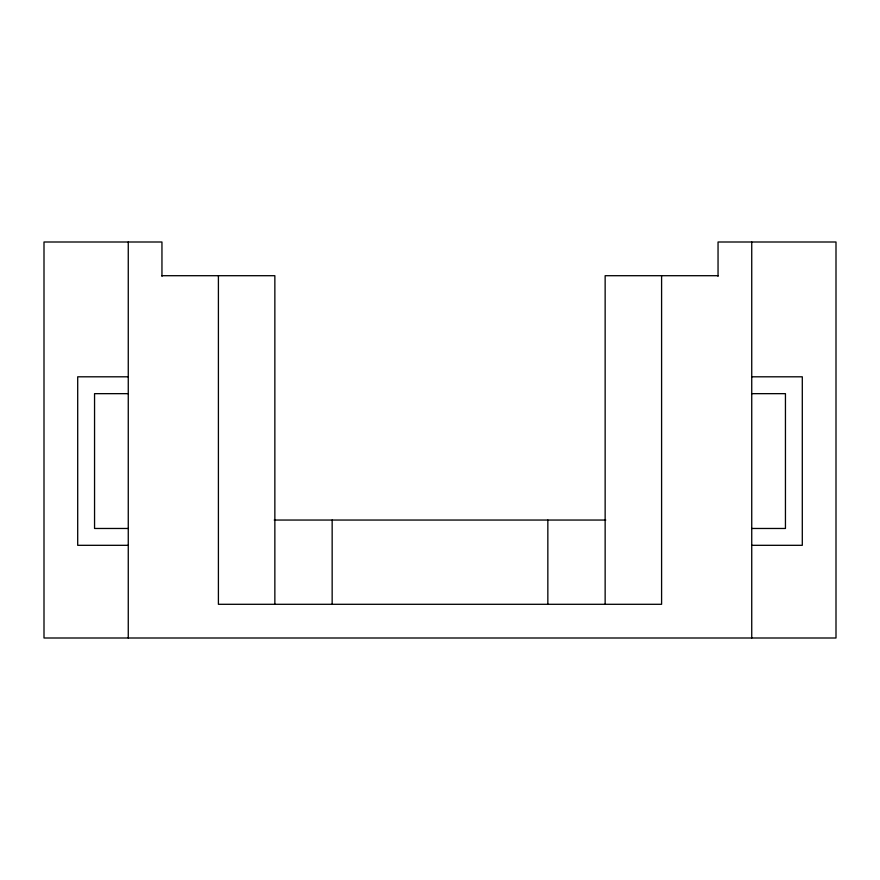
<?xml version="1.0" encoding="UTF-8"?>
<svg xmlns="http://www.w3.org/2000/svg" width="880" height="880" viewBox="0 0 880 880"><rect width="100%" height="100%" fill="white"/><g stroke="black" fill="none" stroke-linecap="round" stroke-linejoin="round"><path stroke-width="1.32" d="M161.953 275.704L274.857 275.704L274.857 604.296M718.047 275.704L605.143 275.704L605.143 604.296M128.26 376.805L77.704 376.805L77.704 545.314L128.26 545.314M751.74 376.805L802.296 376.805L802.296 545.314L751.74 545.314M128.26 393.657L94.556 393.657L94.556 528.473L128.26 528.473M751.74 393.657L785.444 393.657L785.444 528.473L751.74 528.473M274.23 520.047L605.77 520.047M751.74 242L751.74 638M718.047 276.309L718.047 242L836 242L836 638L44 638L44 242L161.953 242L161.953 276.309M661.595 275.704L661.595 604.296L218.405 604.296L218.405 275.704M547.844 520.047L547.844 604.296M332.156 520.047L332.156 604.296M128.26 242L128.26 638"/></g></svg>
